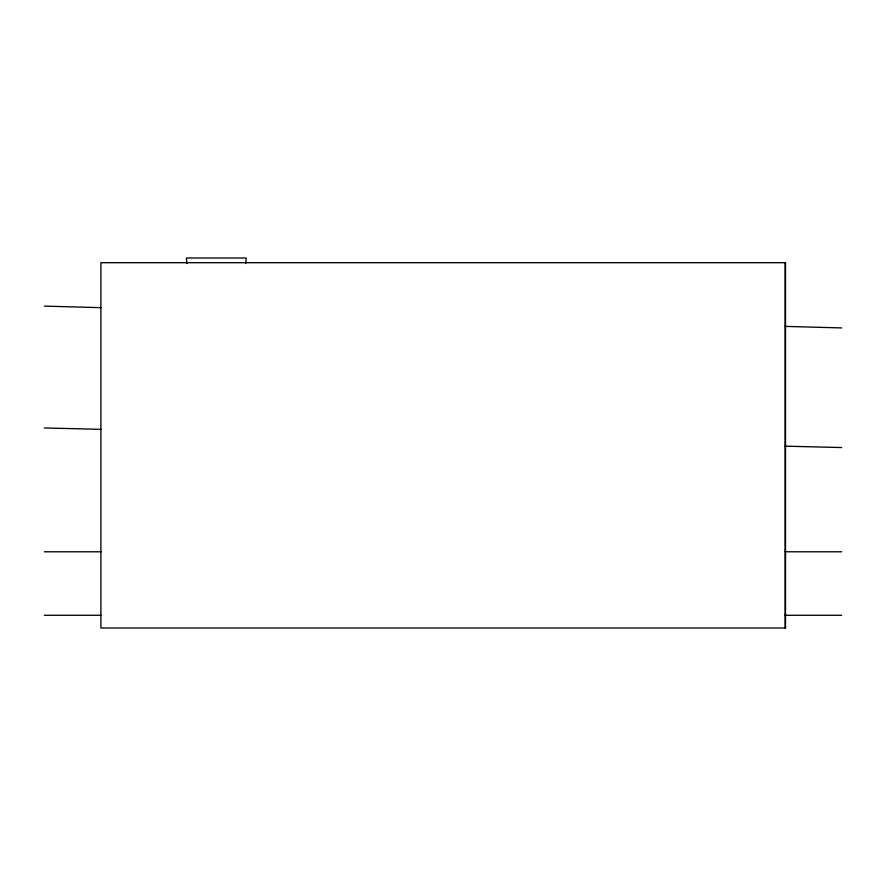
<?xml version="1.0" encoding="UTF-8"?>
<svg xmlns="http://www.w3.org/2000/svg" width="886" height="886" viewBox="0 0 886 886"><rect width="100%" height="100%" fill="white"/><g stroke="black" fill="none" stroke-linecap="round" stroke-linejoin="round"><path stroke-width="1.33" d="M245.666 263.485L246.23 258.003L186.392 258.003L186.957 263.485M44.3 551.779L101.059 551.779M784.941 551.779L841.7 551.779M44.3 615.272L101.059 615.272M784.941 615.272L841.7 615.272M44.3 427.949L100.96 429.345M785.04 446.156L841.7 447.552M44.3 306.113L100.96 307.663M785.04 326.38L841.7 327.931M785.107 262.699L785.107 627.997M785.528 262.699L100.893 262.699L100.893 627.997L785.528 627.997L785.528 262.699"/></g></svg>
